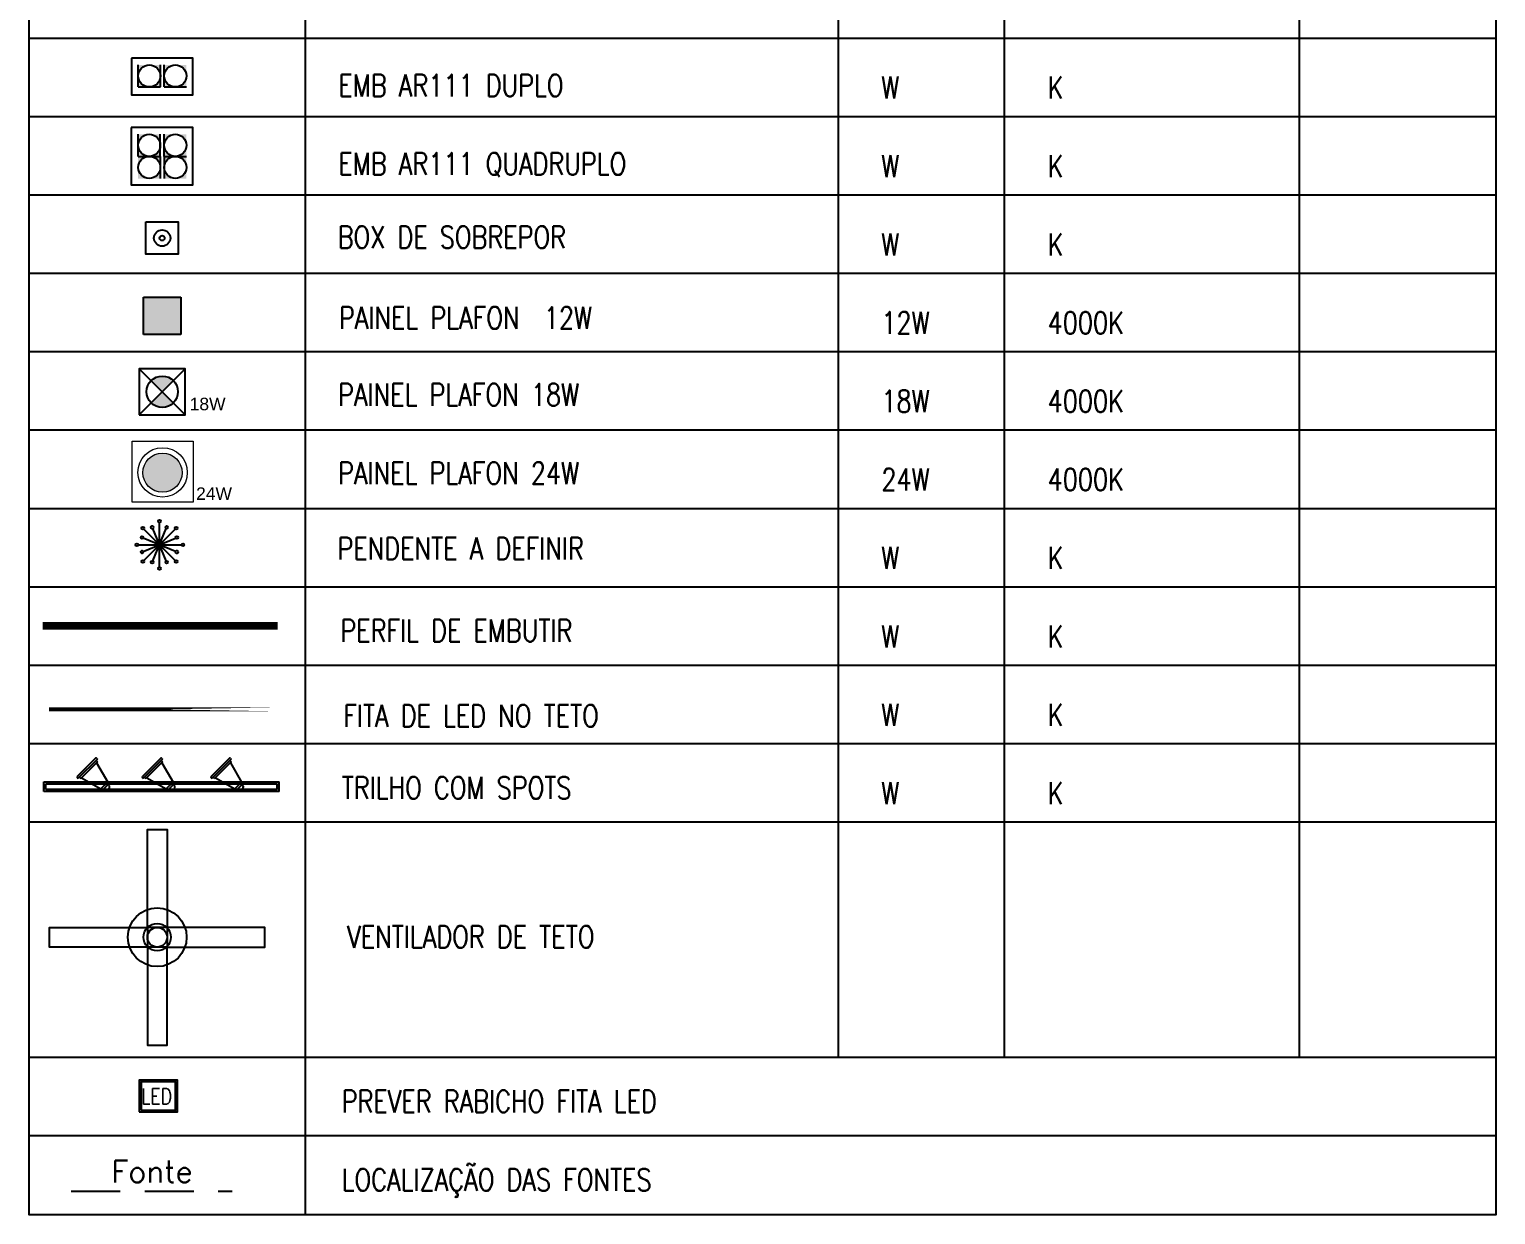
# Model space of a CAD drawing. Header units: metres. Extents: x 2442 to 5008, y 1070 to 2228.
# Drawn here: x 2494.78 to 2502.26, y 1073.74 to 1079.79 of the extents above; entities that cross this region are included whole.
import ezdxf

# ---------------------------------------------------------------- set-up
doc = ezdxf.new("R2010")
doc.units = ezdxf.units.M
for name, pattern in [('ACAD_ISO08W100', [36, 24, -3, 6, -3]), ('CONTINU', [0]), ('DASHDOT', [1, 0.5, -0.25, 0, -0.25]), ('HIDDEN', [0.375, 0.25, -0.125])]:
    doc.linetypes.add(name, pattern=pattern)
for name, color, linetype in [('003', 1, 'Continuous'), ('ARQ-S2', 252, 'Continuous'), ('ARQ-TEXTO3', 3, 'Continuous'), ('ARQ_COTA', 1, 'Continuous'), ('CORTE', 161, 'ACAD_ISO08W100'), ('Cotas', 10, 'Continuous'), ('ILUMINAÇÃO', 10, 'Continuous'), ('Iluminação (teto)', 10, 'Continuous'), ('ILUMINAÇÃO PAREDE', 142, 'Continuous'), ('LEGENDA_LINHA', 8, 'Continuous')]:
    doc.layers.add(name, color=color, linetype=linetype)
doc.styles.add('Arial-00', font='arial.ttf')
doc.styles.add('ROMANS', font='ROMANS.SHX')

# ---------------------------------------------------------------- blocks, each defined once
blk = doc.blocks.new('zxcfghjklç')
at = {"layer": 'Iluminação (teto)', "linetype": 'Continuous', "true_color": 0x4a0d0e}
h = blk.add_hatch(color=248, dxfattribs=at)
h.dxf.hatch_style = 1
h.paths.add_polyline_path([(71862.97148188138, -43491.83320353655), (71863.12148188138, -43491.83320353655), (71863.12148188138, -43491.68320353655), (71863.07148188137, -43491.68320353655), (71862.97148188138, -43491.68320353655)])
at = {"layer": 'Iluminação (teto)', "linetype": 'Continuous'}
for p, q in [((71862.97148188137, -43491.68320353655), (71863.07148188137, -43491.68320353655)), ((71862.97148188138, -43491.83320353655), (71862.97148188138, -43491.68320353655)), ((71863.07148188137, -43491.68320353655), (71863.12148188138, -43491.68320353655)), ((71863.12148188138, -43491.68320353655), (71863.12148188138, -43491.83320353655)), ((71863.12148188138, -43491.83320353655), (71862.97148188138, -43491.83320353655))]:
    blk.add_line(p, q, dxfattribs=at)
blk = doc.blocks.new('lustre')
at = {"linetype": 'CONTINU'}
for p, q in [((2268.306245916046, 1304.917622840122), (2267.915357325788, 1305.308511430382)), ((2267.915357325788, 1304.917622840122), (2268.306245916046, 1305.308511430382)), ((2268.194136290605, 1304.911879445471), (2268.027466951229, 1305.314254825025)), ((2268.027466951229, 1304.911879445471), (2268.194136290605, 1305.314254825033)), ((2268.110801620917, 1304.836667162393), (2268.110801620917, 1305.389467108111)), ((2267.847431867313, 1305.113067135252), (2268.387201593777, 1305.113067135252)), ((2267.909613931141, 1305.029732465568), (2268.311989310694, 1305.196401804944)), ((2268.311989310692, 1305.029732465568), (2267.909613931141, 1305.196401804944))]:
    blk.add_line(p, q, dxfattribs=at)
for centre in [(2267.903492102004, 1305.320376654166), (2268.02104553839, 1305.329757486995), (2268.110801620917, 1305.406247068511), (2268.200557703444, 1305.329757486995), (2268.31811113983, 1305.320376654166), (2267.830651906917, 1305.113067135252), (2267.894111269175, 1305.202823217776), (2268.327491972659, 1305.202823217776), (2268.403981554172, 1305.113067135252), (2267.894111269175, 1305.02331105272), (2267.903492102004, 1304.905757616338), (2268.02104553839, 1304.896376783509), (2268.200557703444, 1304.896376783509), (2268.31811113983, 1304.905757616338), (2268.327491972659, 1305.02331105272), (2268.110801620917, 1304.819887202001)]:
    blk.add_circle(centre, 0.0167799603951493, dxfattribs=at)
blk = doc.blocks.new('SDFGHJ')
at = {"layer": 'Iluminação (teto)', "true_color": 0xed1f24}
h = blk.add_hatch(color=240, dxfattribs=at)
h.paths.add_polyline_path([(3592.17042228747, 1398.481322115405, -0.4142135623731084), (3592.240429881772, 1398.55131452028), (3592.170429882187, 1398.55132211499)])
h.paths.add_polyline_path([(3592.310422286654, 1398.481306925977), (3592.310429881357, 1398.55130692557), (3592.240429881772, 1398.55131452028, -0.4142135623730751)])
h.paths.add_polyline_path([(3592.310422286654, 1398.481306925977, -0.4142135623730512), (3592.240414692352, 1398.411314521102), (3592.310414691937, 1398.411306926392)])
h.paths.add_polyline_path([(3592.170414692767, 1398.411322115812), (3592.240414692352, 1398.411314521102, -0.4142135623731227), (3592.17042228747, 1398.481322115405)])
h = blk.add_hatch(color=240, dxfattribs=at)
h.paths.add_polyline_path([(3592.335158287461, 1398.481322115405, -0.4142135623731084), (3592.405165881763, 1398.55131452028), (3592.335165882178, 1398.55132211499)])
h.paths.add_polyline_path([(3592.475158286646, 1398.481306925977), (3592.475165881348, 1398.55130692557), (3592.405165881763, 1398.55131452028, -0.4142135623730751)])
h.paths.add_polyline_path([(3592.475158286646, 1398.481306925977, -0.4142135623730512), (3592.405150692343, 1398.411314521102), (3592.475150691928, 1398.411306926392)])
h.paths.add_polyline_path([(3592.335150692758, 1398.411322115812), (3592.405150692343, 1398.411314521102, -0.4142135623731227), (3592.335158287461, 1398.481322115405)])
at = {"layer": 'Iluminação (teto)', "color": 240, "true_color": 0xed1f24}
for p, q in [((3592.170414692767, 1398.411322115812), (3592.170429882187, 1398.55132211499)), ((3592.310414691937, 1398.411306926392), (3592.310429881357, 1398.55130692557)), ((3592.335150692758, 1398.411322115812), (3592.335165882178, 1398.55132211499)), ((3592.170414692767, 1398.411322115812), (3592.310414691937, 1398.411306926392)), ((3592.335150692758, 1398.411322115812), (3592.475150691928, 1398.411306926392))]:
    blk.add_line(p, q, dxfattribs=at)
blk.add_lwpolyline([(3592.126323145437, 1398.593677838792), (3592.126323145437, 1398.361619355806), (3592.516534093361, 1398.361619355806), (3592.516534093361, 1398.593677838792)], close=True, dxfattribs=at)
for centre in [(3592.240422287055, 1398.481314520687), (3592.405158287046, 1398.481314520687)]:
    blk.add_circle(centre, 0.06999999999993634, dxfattribs=at)
blk = doc.blocks.new('gtgtgtgt')
at = {"layer": 'Iluminação (teto)', "color": 240, "true_color": 0xed1f24}
for points in [[(-17.79768036221867, 15.63637953135641), (-17.79768036221867, 16.13637953135641), (-17.69768036221876, 16.13637953135641), (-17.69768036221876, 15.63637953135641), (-17.79768036221867, 15.63637953135641)], [(-17.79768036221867, 15.53637953135642), (-18.29768036221867, 15.53637953135642), (-18.29768036221867, 15.63637953135641), (-17.79768036221867, 15.63637953135641), (-17.79768036221867, 15.53637953135642)], [(-17.69768036221876, 15.53637953135642), (-17.19768036221876, 15.53637953135642), (-17.19768036221876, 15.63637953135641), (-17.69768036221876, 15.63637953135641), (-17.69768036221876, 15.53637953135642)], [(-17.79768036221867, 15.53637953135642), (-17.79768036221867, 15.03637953135642), (-17.69768036221876, 15.03637953135642), (-17.69768036221876, 15.53637953135642), (-17.79768036221867, 15.53637953135642)]]:
    blk.add_lwpolyline(points, dxfattribs=at)
for radius in [0.15, 0.07, 0.05]:
    blk.add_circle((-17.74768036221872, 15.58637953135641), radius, dxfattribs=at)
blk = doc.blocks.new('TRILHO')
at = {"layer": 'Iluminação (teto)'}
for p, q in [((885.5431777778538, -75.51054264949528), (885.4512538962994, -75.60246653104969)), ((885.5537843795715, -75.51407818340124), (885.4547894302053, -75.61307313276751)), ((885.5537843795715, -75.52822031902497), (885.468931565829, -75.61307313276751)), ((885.5467133117597, -75.5211492512131), (885.5537843795715, -75.52822031902497)), ((885.5498609727262, -75.53214372587038), (885.6069018145776, -75.63066637588031)), ((885.5502488456656, -75.51054264949528), (885.5537843795715, -75.51407818340121)), ((885.8760918798632, -75.51054264949528), (885.7841679983088, -75.60246653104969)), ((885.886698481581, -75.51407818340124), (885.7877035322148, -75.61307313276751)), ((885.886698481581, -75.52822031902497), (885.8018456678385, -75.61307313276751)), ((885.8796274137692, -75.5211492512131), (885.886698481581, -75.52822031902497)), ((885.8827750747356, -75.53214372587038), (885.939815916587, -75.63066637588031)), ((885.883162947675, -75.51054264949528), (885.886698481581, -75.51407818340121)), ((886.226178260865, -75.51054264949528), (886.1342543793106, -75.60246653104969)), ((886.2367848625828, -75.51407818340121), (886.1377899132166, -75.61307313276751)), ((886.2367848625828, -75.52822031902497), (886.1519320488403, -75.61307313276751)), ((886.229713794771, -75.5211492512131), (886.2367848625828, -75.52822031902497)), ((886.2328614557374, -75.53214372587038), (886.2899022975888, -75.63066637588031)), ((886.2332493286768, -75.51054264949528), (886.2367848625828, -75.51407818340121)), ((885.2807934967503, -75.67948852568938), (885.2807934967503, -75.6294764633395)), ((885.2807934967503, -75.6294764633395), (886.4807934967504, -75.62948690368094)), ((885.2907934967506, -75.66948852568939), (885.2907934967506, -75.63947655034266)), ((885.2907934967506, -75.63947655034266), (886.4707934967502, -75.63948681667841)), ((885.4512538962994, -75.60953759886155), (885.4547894302053, -75.61307313276751)), ((885.4618604980172, -75.60600206495565), (885.468931565829, -75.61307313276751)), ((885.4728549726744, -75.60914972592212), (885.5713776226844, -75.66619056777341)), ((885.6069018145776, -75.63066637588031), (885.5713776226844, -75.66619056777341)), ((885.6139728823894, -75.6377374436922), (885.5784486904963, -75.6732616355853)), ((885.6069018145776, -75.63066637588031), (885.6139728823894, -75.6377374436922)), ((885.6153761533956, -75.65017000916359), (885.6084582351568, -75.64325209092482)), ((885.7841679983088, -75.60953759886155), (885.7877035322148, -75.61307313276751)), ((885.7947746000267, -75.60600206495565), (885.8018456678385, -75.61307313276751)), ((885.8057690746839, -75.60914972592212), (885.9042917246938, -75.66619056777341)), ((885.939815916587, -75.63066637588031), (885.9042917246938, -75.66619056777341)), ((885.9468869843988, -75.6377374436922), (885.9113627925058, -75.6732616355853)), ((885.939815916587, -75.63066637588031), (885.9468869843988, -75.6377374436922)), ((885.948290255405, -75.65017000916359), (885.9413723371663, -75.64325209092482)), ((886.1342543793106, -75.60953759886155), (886.1377899132166, -75.61307313276751)), ((886.1448609810285, -75.60600206495565), (886.1519320488403, -75.61307313276751)), ((886.1558554556857, -75.60914972592212), (886.2543781056957, -75.66619056777341)), ((886.2899022975888, -75.63066637588031), (886.2543781056957, -75.66619056777341)), ((886.2969733654006, -75.6377374436922), (886.2614491735076, -75.6732616355853)), ((886.2899022975888, -75.63066637588031), (886.2969733654006, -75.6377374436922)), ((886.2983766364068, -75.65017000916356), (886.2914587181681, -75.64325209092482)), ((886.4707934967502, -75.66948852568939), (886.4707934967502, -75.63948681667841)), ((886.4807934967504, -75.67948852568938), (886.4807934967504, -75.62948690368094)), ((886.4807934967504, -75.67948852568938), (885.2807934967503, -75.67948852568938)), ((886.4707934967502, -75.66948852568939), (885.2907934967506, -75.66948852568939)), ((885.5713776226844, -75.66619056777341), (885.5784486904963, -75.6732616355853)), ((885.5908812559677, -75.67466490659146), (885.583963337729, -75.66774698835269)), ((885.9042917246938, -75.66619056777341), (885.9113627925058, -75.6732616355853)), ((885.9237953579772, -75.67466490659146), (885.9168774397384, -75.66774698835269)), ((886.2543781056957, -75.66619056777341), (886.2614491735076, -75.6732616355853)), ((886.273881738979, -75.67466490659146), (886.2669638207402, -75.66774698835269))]:
    blk.add_line(p, q, dxfattribs=at)
for centre, radius, start, end in [((885.5467133117597, -75.51407818340121), 0.00500000000000806, 44.99999999982497, 135.0000000001843), ((885.8796274137692, -75.51407818340121), 0.00500000000000806, 44.99999999982497, 135.0000000001843), ((886.229713794771, -75.51407818340121), 0.00500000000000806, 44.99999999982497, 135.0000000001843), ((885.4547894302053, -75.60600206495565), 0.00500000000000806, 135.0000000001843, 224.999999999825), ((885.5960576368698, -75.65534639006563), 0.02000000000003536, 255.0000000002821, 15.00000000000872), ((885.7877035322148, -75.60600206495565), 0.00500000000000806, 135.0000000001843, 224.999999999825), ((885.9289717388792, -75.65534639006563), 0.02000000000003536, 255.0000000002821, 15.00000000000872), ((886.1377899132166, -75.60600206495565), 0.00500000000000806, 135.0000000001843, 224.999999999825), ((886.279058119881, -75.65534639006563), 0.02000000000003536, 255.0000000002821, 15.00000000000872)]:
    blk.add_arc(centre, radius, start, end, dxfattribs=at)
blk = doc.blocks.new('AR111 4')
at = {"layer": 'Iluminação (teto)', "true_color": 0xed1f24}
h = blk.add_hatch(color=240, dxfattribs=at)
h.paths.add_polyline_path([(7.35674575875737, 149.9633690451049, -0.4142135623731084), (7.426753353059667, 150.0333614499798), (7.356753353474687, 150.0333690446898)])
h.paths.add_polyline_path([(7.496745757941881, 149.9633538556775), (7.496753352644646, 150.0333538552698), (7.426753353059667, 150.0333614499798, -0.4142135623730751)])
h.paths.add_polyline_path([(7.496745757941881, 149.9633538556775, -0.4142135623730512), (7.426738163639584, 149.8933614508026), (7.496738163224563, 149.8933538560925)])
h.paths.add_polyline_path([(7.356738164054605, 149.8933690455126), (7.426738163639584, 149.8933614508026, -0.4142135623731227), (7.35674575875737, 149.9633690451049)])
h = blk.add_hatch(color=240, dxfattribs=at)
h.paths.add_polyline_path([(7.521481758748905, 149.9633690451049, -0.4142135623731084), (7.591489353051202, 150.0333614499798), (7.521489353466222, 150.0333690446898)])
h.paths.add_polyline_path([(7.661481757933416, 149.9633538556775), (7.661489352636181, 150.0333538552698), (7.591489353051202, 150.0333614499798, -0.4142135623730751)])
h.paths.add_polyline_path([(7.661481757933416, 149.9633538556775, -0.4142135623730512), (7.591474163631119, 149.8933614508026), (7.661474163216099, 149.8933538560925)])
h.paths.add_polyline_path([(7.52147416404614, 149.8933690455126), (7.591474163631119, 149.8933614508026, -0.4142135623731227), (7.521481758748905, 149.9633690451049)])
h = blk.add_hatch(color=240, dxfattribs=at)
h.paths.add_polyline_path([(7.356738780524371, 149.823369045511, 0.4142135623731084), (7.426739397002952, 149.7533696619938), (7.35673939700869, 149.7533690455168)])
h.paths.add_polyline_path([(7.496738780527449, 149.8233702784724), (7.496739396997214, 149.7533702784709), (7.426739397002952, 149.7533696619938, 0.4142135623730751)])
h.paths.add_polyline_path([(7.496738780527449, 149.8233702784724, 0.4142135623730512), (7.426738164048867, 149.8933696619896), (7.496738164043129, 149.8933702784667)])
h.paths.add_polyline_path([(7.356738164054605, 149.8933690455126), (7.426738164048867, 149.8933696619896, 0.4142135623731227), (7.356738780524371, 149.823369045511)])
h = blk.add_hatch(color=240, dxfattribs=at)
h.paths.add_polyline_path([(7.521474779697341, 149.8233526231369, 0.4142135623731084), (7.591475396175922, 149.7533532396197), (7.52147539618166, 149.7533526231426)])
h.paths.add_polyline_path([(7.661474779700418, 149.8233538560982), (7.661475396170183, 149.7533538560967), (7.591475396175922, 149.7533532396197, 0.4142135623730751)])
h.paths.add_polyline_path([(7.661474779700418, 149.8233538560982, 0.4142135623730512), (7.591474163221838, 149.8933532396154), (7.661474163216099, 149.8933538560925)])
h.paths.add_polyline_path([(7.521474163227575, 149.8933526231384), (7.591474163221838, 149.8933532396154, 0.4142135623731227), (7.521474779697341, 149.8233526231369)])
at = {"layer": 'Iluminação (teto)', "color": 240, "true_color": 0xed1f24}
for p, q in [((7.356738164054605, 149.8933690455126), (7.356753353474687, 150.0333690446898)), ((7.496738163224563, 149.8933538560925), (7.496753352644646, 150.0333538552698)), ((7.52147416404614, 149.8933690455126), (7.521489353466222, 150.0333690446898)), ((7.356738164054605, 149.8933690455126), (7.496738163224563, 149.8933538560925)), ((7.496738164043129, 149.8933702784667), (7.496739396997214, 149.7533702784709)), ((7.52147416404614, 149.8933690455126), (7.661474163216099, 149.8933538560925)), ((7.521474163227575, 149.8933526231384), (7.52147539618166, 149.7533526231426))]:
    blk.add_line(p, q, dxfattribs=at)
blk.add_lwpolyline([(7.312646616724578, 150.0757247684926), (7.31264661672458, 149.7133702784709), (7.702857564648641, 149.7133702784709), (7.702857564648639, 150.0757247684926)], close=True, dxfattribs=at)
for centre, radius in [((7.426745758342349, 149.9633614503875), 0.06999999999993634), ((7.591481758333884, 149.9633614503875), 0.06999999999993634), ((7.426738780518634, 149.8233696619953), 0.06999999999993632), ((7.591474779691604, 149.8233532396212), 0.06999999999993632)]:
    blk.add_circle(centre, radius, dxfattribs=at)
blk = doc.blocks.new('BS')
at = {"layer": 'Iluminação (teto)', "color": 240, "true_color": 0xed1f24}
blk.add_lwpolyline([(7.425402090687157, 149.5765635249736), (7.590102090687424, 149.5765635249704), (7.590102090683331, 149.4118635249711), (7.425402090683974, 149.4118635249743)], close=True, dxfattribs=at)
for radius in [0.04185000000002605, 0.01275790007835332]:
    blk.add_circle((7.507752090685699, 149.4942135249717), radius, dxfattribs=at)
blk = doc.blocks.new('RABICHOLED')
h = blk.add_hatch(color=12)
h.dxf.hatch_style = 1
h.paths.add_polyline_path([(1743.540016410345, 907.2433636205775), (1743.540016410345, 907.0807167004177), (1743.735488931246, 907.0807167004177), (1743.735488931246, 907.2433636205775)])
h.paths.add_polyline_path([(1743.725938532549, 907.2338132218806), (1743.725938532549, 907.0902670991146), (1743.549566809042, 907.0902670991146), (1743.549566809042, 907.2338132218806)], flags=16)
h.paths.add_polyline_path([(1743.673975962645, 907.1916995372443, -1.159483062849492), (1743.673975962645, 907.1323807842056)], flags=0)
at = {"color": 12}
for points in [[(1743.540016410345, 907.0807167004177), (1743.735488931246, 907.0807167004177), (1743.735488931246, 907.2433636205775), (1743.540016410345, 907.2433636205775)], [(1743.549566809042, 907.0902670991146), (1743.725938532549, 907.0902670991146), (1743.725938532549, 907.2338132218806), (1743.549566809042, 907.2338132218806)]]:
    blk.add_lwpolyline(points, close=True, dxfattribs=at)
at = {"layer": 'ARQ-TEXTO3', "color": 12, "style": 'ROMANS', "width": 0.8}
blk.add_text('LED', height=0.08047409665392236, dxfattribs=at).set_placement((1743.550461890379, 907.1197048017359))
blk = doc.blocks.new('PLAFON24')
at = {"layer": 'Cotas', "lineweight": 9}
h = blk.add_hatch(color=12, dxfattribs=at)
h.dxf.hatch_style = 1
h.paths.add_polyline_path([(2889.940666066321, 1336.778200605894, 1), (2889.740095355785, 1336.778200605894, 1)])
at = {"layer": 'Cotas', "color": 12, "lineweight": 9}
blk.add_lwpolyline([(2889.685049447949, 1336.939725382885), (2889.997048331004, 1336.939725382885), (2889.997048331004, 1336.627726499831), (2889.685049447949, 1336.627726499831)], close=True, dxfattribs=at)
for centre, radius in [((2889.840763746122, 1336.779521150364), 0.1261943743801193), ((2889.840380711054, 1336.778200605894), 0.1002853552676385)]:
    blk.add_circle(centre, radius, dxfattribs=at)
at = {"layer": 'Cotas', "color": 12, "lineweight": 9, "insert": (2890.10323856485, 1336.671455012613), "char_height": 0.05432539491343191, "width": 1.217099102678531, "attachment_point": 5, "style": 'Arial-00'}
blk.add_mtext('{\\H1.1739x;24W}', dxfattribs=at)
blk = doc.blocks.new('PLAFON18')
at = {"layer": 'ILUMINAÇÃO'}
h = blk.add_hatch(color=12, dxfattribs=at)
h.dxf.hatch_style = 1
h.paths.add_polyline_path([(2888.539171896902, 1337.539291253352), (2888.59595171721, 1337.482511433043), (2888.652731537518, 1337.539291253352, 0.4142135623707494)])
h.paths.add_polyline_path([(2888.59595171721, 1337.482511433043), (2888.539171896902, 1337.425731612737, 0.4142135623754408), (2888.652731537518, 1337.425731612737)])
at = {"layer": 'ILUMINAÇÃO', "color": 12}
for p, q in [((2888.478124495573, 1337.600338654682), (2888.713778938849, 1337.364684211407)), ((2888.478124495573, 1337.364684211407), (2888.713778938849, 1337.600338654682))]:
    blk.add_line(p, q, dxfattribs=at)
blk.add_lwpolyline([(2888.478124495573, 1337.364684211407), (2888.713778938849, 1337.364684211407), (2888.713778938849, 1337.600338654682), (2888.478124495573, 1337.600338654682)], close=True, dxfattribs=at)
blk.add_lwpolyline([(2888.478124495573, 1337.364684211407), (2888.713778938849, 1337.364684211407), (2888.713778938849, 1337.600338654682), (2888.478124495573, 1337.600338654682)], close=True, dxfattribs=at)
blk.add_circle((2888.59595171721, 1337.482511433043), 0.0802987919482803, dxfattribs=at)
at = {"layer": 'ILUMINAÇÃO', "color": 12, "insert": (2888.827454762768, 1337.419684362758), "char_height": 0.05432539491343191, "width": 1.217099102678531, "attachment_point": 5, "style": 'Arial-00'}
blk.add_mtext('{\\H1.1739x;18W}', dxfattribs=at)

msp = doc.modelspace()

# ---------------------------------------------------------------- linework, layer by layer
at = {"layer": '003', "linetype": 'HIDDEN'}
msp.add_lwpolyline([(2494.994664384072, 1073.859608130582), (2495.815918804518, 1073.859608130181)], dxfattribs=at)
at = {"layer": 'ILUMINAÇÃO', "linetype": 'Continuous', "const_width": 0.04}
msp.add_lwpolyline([(2494.848680772256, 1076.744180141024), (2496.048680772255, 1076.744180141024)], dxfattribs=at)
at = {"layer": 'Iluminação (teto)', "color": 242, "linetype": 'DASHDOT', "ltscale": 0.06, "true_color": 0xcd2027, "const_width": 0.02}
msp.add_lwpolyline([(2496.040059369135, 1076.318223042925), (2494.881252919785, 1076.318223042925)], close=True, dxfattribs=at)
at = {"layer": 'LEGENDA_LINHA', "linetype": 'Continuous'}
for p, q in [((2496.187822343414, 1084.942039938684), (2496.187822343415, 1073.739648290295)), ((2498.90934187231, 1074.542039938682), (2498.90934187231, 1084.942039938684)), ((2499.758001223423, 1074.542039938682), (2499.758001223423, 1084.942039938684)), ((2501.26254559737, 1074.542039938682), (2501.26254559737, 1084.942039938684)), ((2502.263848460188, 1079.742039938683), (2494.780473083955, 1079.742039938683)), ((2502.263848460188, 1079.342039938683), (2494.780473083955, 1079.342039938683)), ((2502.263848460188, 1078.942039938683), (2494.780473083955, 1078.942039938683)), ((2502.263848460188, 1078.542039938683), (2494.780473083955, 1078.542039938683)), ((2502.263848460188, 1078.142039938683), (2494.780473083955, 1078.142039938683)), ((2502.263848460188, 1077.742039938683), (2494.780473083955, 1077.742039938683)), ((2502.263848460188, 1077.342039938683), (2494.780473083955, 1077.342039938683)), ((2502.263848460188, 1076.942039938682), (2494.780473083955, 1076.942039938682)), ((2502.263848460188, 1076.542039938682), (2494.780473083955, 1076.542039938682)), ((2502.263848460188, 1076.142039938682), (2494.780473083955, 1076.142039938682)), ((2502.263848460188, 1075.742039938682), (2494.780473083955, 1075.742039938682)), ((2502.263848460188, 1074.542039938682), (2494.780473083955, 1074.542039938682)), ((2502.263848460188, 1074.142039938682), (2494.780473083955, 1074.142039938682))]:
    msp.add_line(p, q, dxfattribs=at)
msp.add_lwpolyline([(2502.263848460188, 1085.342039938684), (2502.263848460188, 1073.739648290296), (2494.780473083955, 1073.739648290295), (2494.780473083954, 1085.742039938684)], dxfattribs=at)

# ---------------------------------------------------------------- block references
at = {"layer": '003'}
for name, p in [('PLAFON18', (-393.1371404086176, -259.5437614507375)), ('PLAFON24', (-394.3801150688114, -259.2522863119414)), ('RABICHOLED', (751.8011573844317, 167.1831149345605))]:
    msp.add_blockref(name, p, dxfattribs=at)
at = {"layer": 'ARQ-S2', "color": 7, "linetype": 'Continuous', "true_color": 0xffffff, "xscale": 1.276258172045345, "yscale": 1.276258172045345, "zscale": 1.276258172045345}
msp.add_blockref('zxcfghjklç', (-89220.342092309, 56585.03845286573), dxfattribs=at)
at = {"layer": 'ARQ_COTA'}
msp.add_blockref('TRILHO', (1609.574045939088, 1151.578042954952), dxfattribs=at)
at = {"layer": 'CORTE'}
msp.add_blockref('gtgtgtgt', (2513.180850057254, 1059.569059935946), dxfattribs=at)
at = {"layer": 'Iluminação (teto)'}
for name, p, xscale, yscale, zscale in [('AR111 4', (2489.395044632224, 958.098246654137), 0.8075189735995982, 0.8075189735995982, 0.8075189735995982), ('lustre', (1563.468166050224, 540.8816187298223), 0.410904171071109, 0.410904171071109, 0.410904171071109)]:
    msp.add_blockref(name, p, dxfattribs=dict(at, xscale=xscale, yscale=yscale, zscale=zscale))
msp.add_blockref('BS', (2487.950496175926, 929.2288359298627), dxfattribs=at)
at = {"layer": 'ILUMINAÇÃO PAREDE', "xscale": 0.8046254539626716, "yscale": 0.8046254539626716, "zscale": 0.8046254539626716}
msp.add_blockref('SDFGHJ', (-395.0149988466646, -45.7029648588184), dxfattribs=at)

# ---------------------------------------------------------------- texts
at = {"layer": 'ARQ-TEXTO3', "style": 'ROMANS', "width": 0.8}
for s, p in [('EMB AR111 DUPLO ', (2496.357552766045, 1079.445747740793)), ('W', (2499.128784759201, 1079.434432300741)), ('K', (2499.977444110315, 1079.43443230074)), ('EMB AR111 QUADRUPLO ', (2496.357552766045, 1079.045747740793)), ('W', (2499.128784759201, 1079.034432300741)), ('K', (2499.977444110315, 1079.03443230074)), ('BOX DE SOBREPOR', (2496.354518574922, 1078.671737337412)), ('W', (2499.128784759201, 1078.634432300741)), ('K', (2499.977444110315, 1078.63443230074)), ('PAINEL PLAFON  12W', (2496.360762790262, 1078.25968024885)), ('12W', (2499.128784759201, 1078.234432300741)), ('4000K', (2499.977444110315, 1078.23443230074)), ('PAINEL PLAFON 18W', (2496.356524214524, 1077.867815119515)), ('18W', (2499.128784759201, 1077.83443230074)), ('4000K', (2499.977444110315, 1077.83443230074)), ('PAINEL PLAFON 24W', (2496.356524214524, 1077.467815119515)), ('24W', (2499.128784759201, 1077.43443230074)), ('4000K', (2499.977444110315, 1077.43443230074)), ('PENDENTE A DEFINIR', (2496.353190586084, 1077.082325885279)), ('W', (2499.128784759201, 1077.03443230074)), ('K', (2499.977444110315, 1077.03443230074)), ('PERFIL DE EMBUTIR', (2496.368110549631, 1076.663559476539)), ('W', (2499.128784759201, 1076.63443230074)), ('K', (2499.977444110315, 1076.63443230074)), ('FITA DE LED NO TETO', (2496.38290428504, 1076.229175317128)), ('W', (2499.128784759201, 1076.23443230074)), ('K', (2499.977444110315, 1076.23443230074)), ('TRILHO COM SPOTS', (2496.3748492227, 1075.861625421549)), ('W', (2499.128784759201, 1075.83443230074)), ('K', (2499.977444110315, 1075.83443230074)), ('VENTILADOR DE TETO', (2496.402927977701, 1075.101601020975)), ('PREVER RABICHO FITA LED', (2496.3748492227, 1074.261625421549)), ('LOCALIZAÇÃO DAS FONTES', (2496.3748492227, 1073.861625421549))]:
    msp.add_text(s, height=0.1125, dxfattribs=at).set_placement(p)
at = {"layer": 'ARQ-TEXTO3', "insert": (2495.19873728572, 1074.015481571667), "char_height": 0.1125, "attachment_point": 1, "style": 'ROMANS'}
msp.add_mtext_dynamic_manual_height_columns('Fonte', width=1.383067856304026, gutter_width=0.3864235362733911, heights=[0.3708663484024156], dxfattribs=at)

doc.saveas('drawing.dxf')
